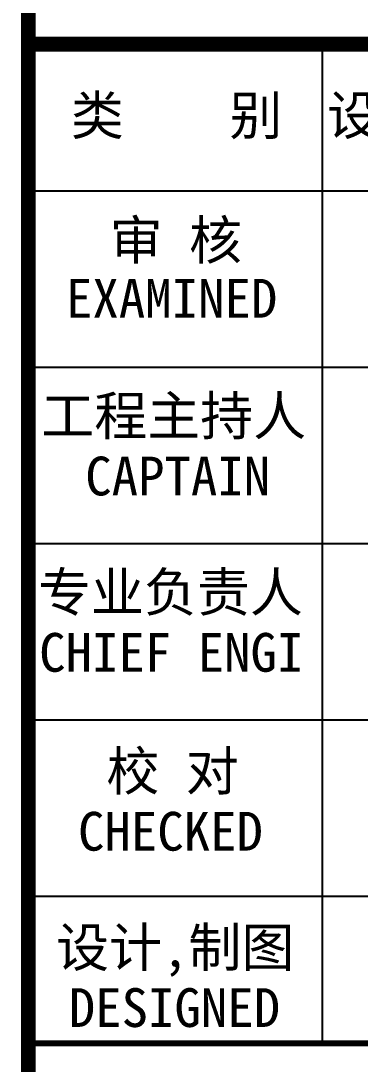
# Model space of a CAD drawing. Extents: x 1169373 to 1413368, y 514619 to 909419.
# Drawn here: x 1288755 to 1291006, y 808891 to 815821 of the extents above; entities that cross this region are included whole.
import ezdxf

# ---------------------------------------------------------------- set-up
doc = ezdxf.new("R2010")
doc.units = 0
doc.header["$LTSCALE"] = 1000
doc.header["$MEASUREMENT"] = 0
doc.layers.add('图框', color=7, linetype='Continuous')
doc.styles.add('STYLE-黑体', font='simhei.ttf')

msp = doc.modelspace()

# ---------------------------------------------------------------- linework, layer by layer
at = {"layer": '图框', "color": 4}
msp.add_line((1288804.7, 824418.7), (1288804.7, 784418.7), dxfattribs=at)
at = {"layer": '图框', "color": 0}
for p, q in [((1288804.7, 814691.2), (1294482.7, 814691.2)), ((1288804.7, 814691.2), (1294482.7, 814691.2)), ((1288804.7, 813519.9), (1294482.7, 813519.9)), ((1288804.7, 812348.6), (1294482.7, 812348.6)), ((1288804.7, 811177.3), (1294482.7, 811177.3)), ((1288804.7, 810006), (1294482.7, 810006)), ((1288804.7, 809029.9), (1294482.7, 809029.9))]:
    msp.add_line(p, q, dxfattribs=at)
at = {"layer": '图框', "color": 4, "const_width": 98.6}
msp.add_lwpolyline([(1288804.7, 824418.7), (1288804.7, 784418.7)], dxfattribs=at)
msp.add_lwpolyline([(1288804.7, 824418.7), (1294504.7, 824418.7), (1294504.7, 784418.7), (1288804.7, 784418.7)], close=True, dxfattribs=at)
at = {"layer": '图框', "color": 0}
for points, const_width in [([(1288804.7, 815667.3), (1294482.9, 815667.3)], 99.6), ([(1288804.7, 815667.3), (1294482.9, 815667.3)], 99.6), ([(1288804.7, 815667.3), (1294482.9, 815667.3)], 99.6), ([(1288804.7, 815667.3), (1294482.9, 815667.3)], 99.6), ([(1288804.7, 815667.3), (1294482.9, 815667.3)], 40.3), ([(1288804.7, 809029.9), (1294482.7, 809029.9)], 39.5)]:
    msp.add_lwpolyline(points, dxfattribs=dict(at, const_width=const_width))
for points in [[(1290756.9, 814691.2), (1290756.9, 815667.3)], [(1290756.9, 809029.9), (1290756.9, 814691.2)]]:
    msp.add_lwpolyline(points, dxfattribs=at)

# ---------------------------------------------------------------- texts
at = {"layer": '图框', "color": 0, "style": 'STYLE-黑体'}
for s, p in [('类    别 ', (1289086.2, 815064.4)), ('设计人员', (1290785.9, 815064.4)), ('审 核', (1289343.7, 814236.6)), ('EXAMINED ', (1289054, 813849.6)), ('工程主持人', (1288890.3, 813069.2)), ('CAPTAIN', (1289181.9, 812669)), ('专业负责人', (1288868.4, 811897.9)), ('CHIEF ENGI', (1288876, 811497.7)), ('校 对', (1289321.8, 810709.5)), ('CHECKED  ', (1289133.8, 810309.3)), ('设计,制图', (1288988.4, 809538.2)), ('DESIGNED ', (1289072.6, 809138))]:
    msp.add_text(s, height=257.69, dxfattribs=at).set_placement(p)

doc.saveas('drawing.dxf')
